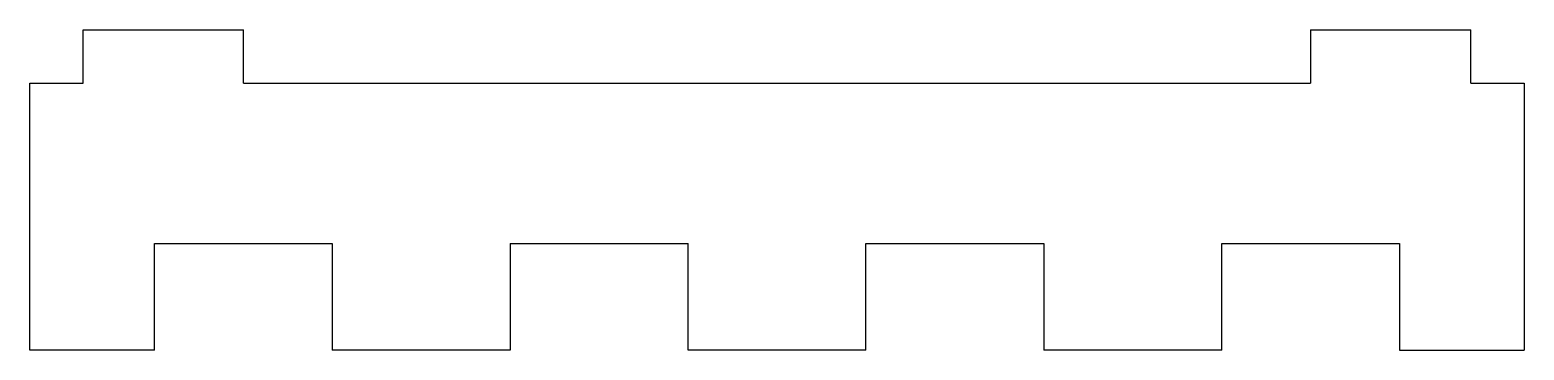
# Model space of a CAD drawing. Header units: millimetres. Extents: x 3378 to 3509, y 1205 to 1233.
import ezdxf

# ---------------------------------------------------------------- set-up
doc = ezdxf.new("R2010")
doc.units = ezdxf.units.MM

msp = doc.modelspace()

# ---------------------------------------------------------------- linework, layer by layer
for p, q in [((3382.24, 1228.34), (3382.24, 1233.03)), ((3382.24, 1233.03), (3396.3, 1233.03)), ((3396.3, 1228.34), (3396.3, 1233.03)), ((3490.05, 1233.03), (3504.11, 1233.03)), ((3490.05, 1233.03), (3490.05, 1228.36)), ((3504.11, 1228.34), (3504.11, 1233.03)), ((3377.55, 1204.91), (3377.55, 1228.34)), ((3377.55, 1228.34), (3382.24, 1228.34)), ((3396.3, 1228.34), (3490.05, 1228.34)), ((3504.11, 1228.34), (3508.8, 1228.34)), ((3508.8, 1228.34), (3508.8, 1204.91)), ((3388.49, 1204.91), (3388.49, 1214.28)), ((3388.49, 1214.28), (3404.11, 1214.28)), ((3404.11, 1214.28), (3404.11, 1204.91)), ((3419.74, 1214.28), (3419.74, 1204.91)), ((3419.74, 1214.28), (3435.36, 1214.28)), ((3435.36, 1204.91), (3435.36, 1214.28)), ((3450.99, 1204.91), (3450.99, 1214.28)), ((3450.99, 1214.28), (3466.61, 1214.28)), ((3466.61, 1214.28), (3466.61, 1204.91)), ((3482.24, 1214.28), (3497.86, 1214.28)), ((3482.24, 1204.91), (3482.24, 1214.27)), ((3497.86, 1214.28), (3497.86, 1204.91)), ((3388.49, 1204.91), (3377.55, 1204.91)), ((3419.74, 1204.91), (3404.11, 1204.91)), ((3450.99, 1204.91), (3435.36, 1204.91)), ((3482.24, 1204.91), (3466.61, 1204.91)), ((3497.86, 1204.91), (3508.8, 1204.91))]:
    msp.add_line(p, q)

doc.saveas('drawing.dxf')
